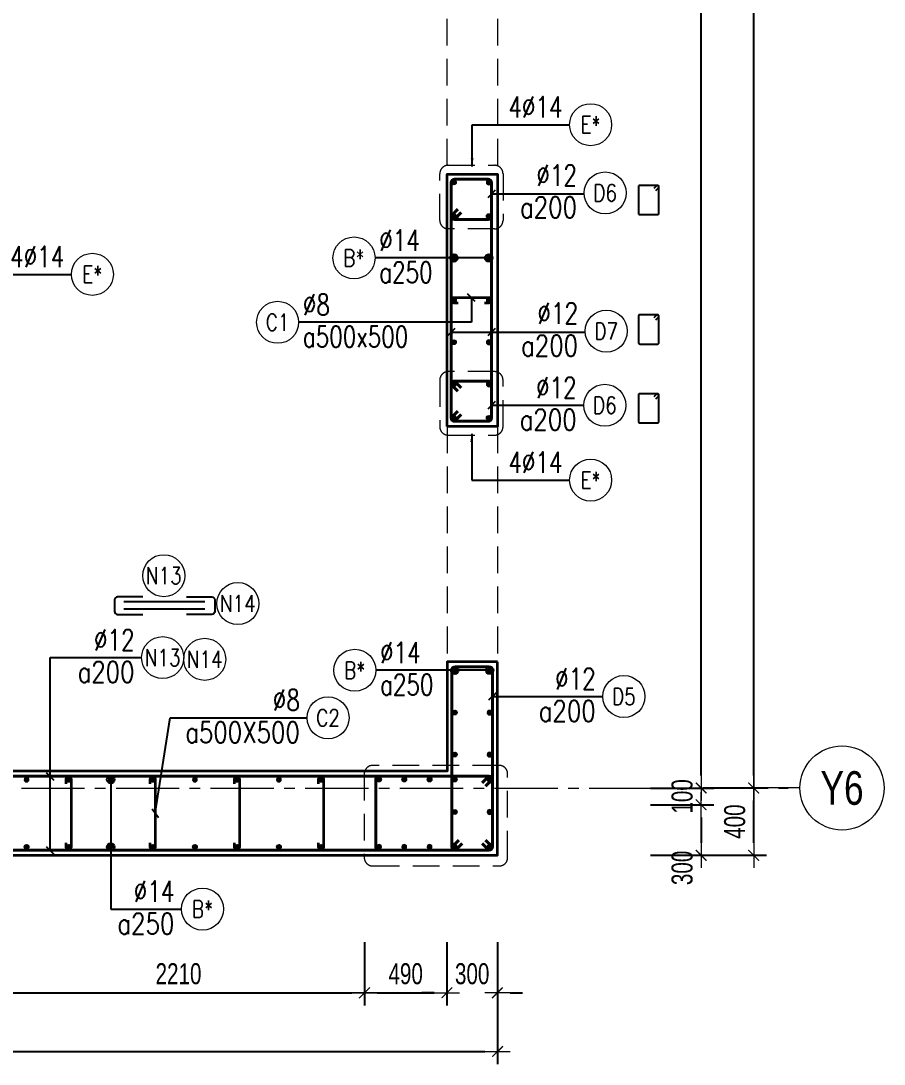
# Model space of a CAD drawing. Header units: millimetres. Extents: x 988833 to 1318015, y -9365 to 47591.
# Drawn here: x 1150007 to 1155138, y 31768 to 37970 of the extents above; entities that cross this region are included whole.
import ezdxf
from ezdxf.enums import TextEntityAlignment as Align

# ---------------------------------------------------------------- set-up
doc = ezdxf.new("R2010")
doc.units = ezdxf.units.MM
doc.header["$MEASUREMENT"] = 0
for name, pattern in [('HIDDEN', [9.525, 6.35, -3.175]), ('HIDDEN2', [4.7625, 3.175, -1.5875]), ('OF_Grid_1$0$CENTER2', [1.125, 0.75, -0.125, 0.125, -0.125])]:
    doc.linetypes.add(name, pattern=pattern)
doc.layers.get('0').update_dxf_attribs({"lineweight": 20})
doc.layers.get('Defpoints').update_dxf_attribs({"color": 151, "lineweight": 9})
doc.layers.add('Hidden', color=9, linetype='HIDDEN')
doc.layers.add('Ligature', color=1, linetype='Continuous')
for name, color, linetype, lineweight in [('KC-LEADER', 153, 'Continuous', 18), ('KC-THEP', 6, 'Continuous', 40), ('NDC_S_BEAM', 3, 'HIDDEN2', 20), ('NDC_S_DIM', 1, 'Continuous', 15), ('NDC_S_HIDDEN', 8, 'HIDDEN2', 13), ('NDC_S_LEADER', 1, 'Continuous', 15), ('NDC_S_REBAR', 4, 'Continuous', 35), ('NDC_S_STIRRUP', 4, 'Continuous', 40), ('NDC_S_VN TEXT', 7, 'Continuous', 20), ('NDC_S_WALL', 6, 'Continuous', 35), ('OF_Grid_1$0$NDC_S_AXIS', 5, 'OF_Grid_1$0$CENTER2', 13), ('OF_Grid_1$0$NDC_S_SYMBOL', 1, 'Continuous', 15), ('OF_Grid_1$0$NDC_S_TEXT SYMBOL', 7, 'Continuous', 20)]:
    doc.layers.add(name, color=color, linetype=linetype, lineweight=lineweight)
doc.styles.add('NDC_ARIAL', font='arial.ttf', dxfattribs={"width": 0.85})
doc.styles.add('NDC_DIM', font='', dxfattribs={"width": 0.75})
doc.styles.add('NDC_EN TXT', font='romans.shx', dxfattribs={"width": 0.8})
doc.styles.add('OF_Grid_1$0$NDC_ANNO', font='', dxfattribs={"width": 0.8})
doc.styles.get('NDC_DIM').set_extended_font_data('Dotum')
doc.styles.get('OF_Grid_1$0$NDC_ANNO').set_extended_font_data('Dotum')
doc.dimstyles.new('NDC_1-50', dxfattribs={"dimscale": 50, "dimtxt": 2.5, "dimasz": 1, "dimexe": 1.5, "dimexo": 0, "dimgap": 0.8, "dimtad": 1, "dimdec": 0, "dimdsep": 46, "dimtxsty": 'NDC_ARIAL', "dimblk": 'DIMMARK', "dimcen": 49999.938995, "dimdle": 1.5, "dimclrd": 1, "dimclre": 1, "dimclrt": 3, "dimadec": 0, "dimazin": 0, "dimtfac": 1, "dimtdec": 0, "dimtix": 1, "dimtmove": 2, "dimatfit": 3, "dimfxl": 1, "dimarcsym": 0})
doc.dimstyles.new('NDC_dim_25', dxfattribs={"dimscale": 25, "dimtxt": 2.5, "dimasz": 1.5, "dimexe": 1.5, "dimexo": 2.5, "dimgap": 1, "dimtad": 1, "dimdec": 0, "dimzin": 0, "dimdsep": 46, "dimtxsty": 'NDC_DIM', "dimblk": 'DIMMARK', "dimcen": 0.09, "dimdle": 1.2, "dimclrd": 1, "dimclre": 1, "dimclrt": 3, "dimadec": 0, "dimazin": 0, "dimtfac": 1, "dimtdec": 0, "dimtix": 1, "dimtofl": 0, "dimtmove": 0, "dimatfit": 3, "dimfxl": 6, "dimfxlon": 1, "dimtolj": 1, "dimtzin": 0, "dimarcsym": 0})
doc.dimstyles.new('NDC_dim_30', dxfattribs={"dimscale": 30, "dimtxt": 2.5, "dimasz": 1.5, "dimexe": 1.5, "dimexo": 2.5, "dimgap": 1, "dimtad": 1, "dimdec": 0, "dimzin": 0, "dimdsep": 46, "dimtxsty": 'NDC_DIM', "dimblk": 'DIMMARK', "dimcen": 0.09, "dimdle": 1.2, "dimclrd": 1, "dimclre": 1, "dimclrt": 3, "dimadec": 0, "dimazin": 0, "dimtfac": 1, "dimtdec": 0, "dimtix": 1, "dimtofl": 0, "dimtmove": 0, "dimatfit": 3, "dimfxl": 6, "dimfxlon": 1, "dimtolj": 1, "dimtzin": 0, "dimarcsym": 0})
doc.dimstyles.new('NDC_dim_50', dxfattribs={"dimscale": 50, "dimtxt": 2.5, "dimasz": 1.5, "dimexe": 1.5, "dimexo": 2.5, "dimgap": 1, "dimtad": 1, "dimdec": 0, "dimzin": 0, "dimdsep": 46, "dimtxsty": 'NDC_DIM', "dimblk": 'DIMMARK', "dimcen": 0.09, "dimdle": 1.2, "dimclrd": 1, "dimclre": 1, "dimclrt": 3, "dimadec": 0, "dimazin": 0, "dimtfac": 1, "dimtdec": 0, "dimtix": 1, "dimtofl": 0, "dimtmove": 0, "dimatfit": 3, "dimfxl": 6, "dimfxlon": 1, "dimtolj": 1, "dimtzin": 0, "dimarcsym": 0})

# ---------------------------------------------------------------- blocks, each defined once
blk = doc.blocks.new('DIMMARK')
at = {"layer": 'NDC_S_DIM', "color": 1}
blk.add_line((-1.5, 0), (1, 0), dxfattribs=at)
at = {"layer": 'NDC_S_DIM', "color": 2, "const_width": 0.1}
blk.add_lwpolyline([(-0.424, -0.424), (0.424, 0.424)], dxfattribs=at)
blk = doc.blocks.new('*U9')
blk.add_circle((2.5, 0), 2.5)
at = {"layer": 'NDC_S_VN TEXT', "color": 3, "style": 'NDC_EN TXT', "width": 0.75}
blk.add_attdef('DK2', text='', height=2.5, dxfattribs=at).set_placement((-0.85, 0.85), align=Align.RIGHT)
at = {"layer": 'NDC_S_VN TEXT', "color": 7, "style": 'NDC_EN TXT', "width": 0.8}
blk.add_attdef('SH3', text='', height=2, dxfattribs=at).set_placement((2.5, 0), align=Align.MIDDLE)
blk = doc.blocks.new('THEP')
at = {"layer": 'KC-LEADER', "color": 6}
blk.add_circle((0, 0), 14, dxfattribs=at)
at = {"layer": 'KC-THEP'}
for p, q in [((-14, 0), (14, 0)), ((9.9, 9.9), (-9.9, -9.9)), ((-9.9, 9.9), (9.9, -9.9)), ((0, 14), (0, -14))]:
    blk.add_line(p, q, dxfattribs=at)
blk = doc.blocks.new('*U10')
blk.add_circle((2.5, 0), 2.5)
at = {"layer": 'NDC_S_VN TEXT', "color": 3, "style": 'NDC_EN TXT'}
for tag, width, p in [('DK2', 0.75, (-0.85, 0.85)), ('KC2', 0.8, (-0.85, -2.97))]:
    blk.add_attdef(tag, text='', height=2.5, dxfattribs=dict(at, width=width)).set_placement(p, align=Align.RIGHT)
at = {"layer": 'NDC_S_VN TEXT', "color": 7, "style": 'NDC_EN TXT', "width": 0.8}
blk.add_attdef('SH3', text='', height=2, dxfattribs=at).set_placement((2.5, 0), align=Align.MIDDLE)
blk = doc.blocks.new('*U660')
at = {"layer": 'KC-THEP', "xscale": -1, "rotation": 170.331435563619}
blk.add_blockref('THEP', (0, 200), dxfattribs=at)
at = {"layer": 'KC-THEP', "rotation": 9.668564436380946}
blk.add_blockref('THEP', (0, -200), dxfattribs=at)
blk = doc.blocks.new('*U659')
at = {"layer": 'NDC_S_HIDDEN', "color": 0, "linetype": 'ByBlock', "lineweight": -2, "transparency": 16777216}
for p in [(0, 0), (250, 0), (500, 0), (750, 0), (1000, 0), (1250, 0), (1500, 0), (1750, 0)]:
    blk.add_blockref('*U660', p, dxfattribs=at)
blk = doc.blocks.new('*U664')
at = {"layer": 'NDC_S_REBAR'}
blk.add_lwpolyline([(-15, 175), (-15, 200, -1), (15, 200), (15, -200, -1), (-15, -200), (-15, -175)], format="xyb", dxfattribs=at)
blk = doc.blocks.new('*U663')
at = {"layer": 'NDC_S_HIDDEN', "color": 0, "linetype": 'ByBlock', "lineweight": -2, "transparency": 16777216}
for p in [(0, 0), (500, 0), (1000, 0), (1500, 0)]:
    blk.add_blockref('*U664', p, dxfattribs=at)
blk = doc.blocks.new('A$C7BC65A55')
at = {"layer": 'Ligature'}
for p, q in [((-15.2, 372, 0), (-15.2, 38.5, 0)), ((15.2, 372, 0), (15.2, 38.5, 0))]:
    blk.add_line(p, q, dxfattribs=at)
for points in [[(-36.2, 296.5), (-36.2, 400.9, -0.414214), (-24, 413.1), (24, 413.1, -0.414214), (36.2, 400.9), (36.2, 296.5)], [(-36.2, 116.5), (-36.2, 12.2, 0.414214), (-24, 0), (24, 0, 0.414214), (36.2, 12.2), (36.2, 116.5)]]:
    blk.add_lwpolyline(points, format="xyb", dxfattribs=at)
blk = doc.blocks.new('*U11')
blk.add_circle((-2.5, 0), 2.5)
at = {"layer": 'NDC_S_VN TEXT', "color": 3, "style": 'NDC_EN TXT', "width": 0.75}
for tag, p in [('DK1', (0.5, 0.85)), ('KC1', (0.5, -2.97))]:
    blk.add_attdef(tag, p, '', height=2.5, dxfattribs=at)
at = {"layer": 'NDC_S_VN TEXT', "color": 7, "style": 'NDC_EN TXT', "width": 0.8}
blk.add_attdef('SH2', text='', height=2, dxfattribs=at).set_placement((-2.5, 0), align=Align.MIDDLE)
blk = doc.blocks.new('*D704')
at = {"layer": 'Defpoints', "color": 0, "ltscale": 200, "transparency": 16777216}
for p in [(1149839.5, 33509.5), (1152049.2, 33083), (1152049.2, 32192)]:
    blk.add_point(p, dxfattribs=at)
at = {"layer": 'NDC_S_DIM', "color": 1, "lineweight": -2, "ltscale": 200, "transparency": 16777216}
for p, q in [((1149839.5, 32492), (1149839.5, 32117)), ((1152049.2, 32492), (1152049.2, 32117)), ((1149914.5, 32192), (1151974.2, 32192))]:
    blk.add_line(p, q, dxfattribs=at)
at = {"layer": 'NDC_S_DIM', "color": 1, "lineweight": -2, "ltscale": 200, "transparency": 16777216, "xscale": 75, "yscale": 75, "zscale": 75, "rotation": 180}
blk.add_blockref('DIMMARK', (1149839.5, 32192), dxfattribs=at)
at = {"layer": 'NDC_S_DIM', "color": 1, "lineweight": -2, "ltscale": 200, "transparency": 16777216, "xscale": 75, "yscale": 75, "zscale": 75}
blk.add_blockref('DIMMARK', (1152049.2, 32192), dxfattribs=at)
at = {"layer": 'NDC_S_DIM', "color": 3, "ltscale": 200, "transparency": 16777216, "insert": (1150944.3, 32304.6), "char_height": 125, "attachment_point": 5, "style": 'NDC_DIM'}
blk.add_mtext('\\A1;2210', dxfattribs=at)
blk = doc.blocks.new('*D705')
at = {"layer": 'Defpoints', "color": 0, "ltscale": 200, "transparency": 16777216}
for p in [(1152539.5, 33509.5), (1152049.2, 33083), (1152539.5, 32192)]:
    blk.add_point(p, dxfattribs=at)
at = {"layer": 'NDC_S_DIM', "color": 1, "lineweight": -2, "ltscale": 200, "transparency": 16777216}
for p, q in [((1152049.2, 32492), (1152049.2, 32117)), ((1152539.5, 32492), (1152539.5, 32117)), ((1152124.2, 32192), (1152464.5, 32192))]:
    blk.add_line(p, q, dxfattribs=at)
at = {"layer": 'NDC_S_DIM', "color": 1, "lineweight": -2, "ltscale": 200, "transparency": 16777216, "xscale": 75, "yscale": 75, "zscale": 75, "rotation": 180}
blk.add_blockref('DIMMARK', (1152049.2, 32192), dxfattribs=at)
at = {"layer": 'NDC_S_DIM', "color": 1, "lineweight": -2, "ltscale": 200, "transparency": 16777216, "xscale": 75, "yscale": 75, "zscale": 75}
blk.add_blockref('DIMMARK', (1152539.5, 32192), dxfattribs=at)
at = {"layer": 'NDC_S_DIM', "color": 3, "ltscale": 200, "transparency": 16777216, "insert": (1152294.3, 32304.6), "char_height": 125, "attachment_point": 5, "style": 'NDC_DIM'}
blk.add_mtext('\\A1;490', dxfattribs=at)
blk = doc.blocks.new('*D706')
at = {"layer": 'Defpoints', "color": 0, "ltscale": 200, "transparency": 16777216}
for p in [(1152539.5, 33509.5), (1152839.5, 33009.5), (1152839.5, 32192)]:
    blk.add_point(p, dxfattribs=at)
at = {"layer": 'NDC_S_DIM', "color": 1, "lineweight": -2, "ltscale": 200, "transparency": 16777216}
for p, q in [((1152539.5, 32492), (1152539.5, 32117)), ((1152839.5, 32492), (1152839.5, 32117)), ((1152464.5, 32192), (1152389.5, 32192)), ((1152914.5, 32192), (1152989.5, 32192))]:
    blk.add_line(p, q, dxfattribs=at)
at = {"layer": 'NDC_S_DIM', "color": 1, "lineweight": -2, "ltscale": 200, "transparency": 16777216, "xscale": 75, "yscale": 75, "zscale": 75}
blk.add_blockref('DIMMARK', (1152539.5, 32192), dxfattribs=at)
at = {"layer": 'NDC_S_DIM', "color": 1, "lineweight": -2, "ltscale": 200, "transparency": 16777216, "xscale": 75, "yscale": 75, "zscale": 75, "rotation": 180}
blk.add_blockref('DIMMARK', (1152839.5, 32192), dxfattribs=at)
at = {"layer": 'NDC_S_DIM', "color": 3, "ltscale": 200, "transparency": 16777216, "insert": (1152689.5, 32304.6), "char_height": 125, "attachment_point": 5, "style": 'NDC_DIM'}
blk.add_mtext('\\A1;300', dxfattribs=at)
blk = doc.blocks.new('*D707')
at = {"layer": 'Defpoints', "color": 0, "ltscale": 200, "transparency": 16777216}
for p in [(1152840.5, 33325.2), (1146040.3, 33009.5), (1152840.5, 31842.8)]:
    blk.add_point(p, dxfattribs=at)
at = {"layer": 'NDC_S_DIM', "color": 1, "lineweight": -2, "ltscale": 200, "transparency": 16777216}
for p, q in [((1146040.3, 32142.8), (1146040.3, 31767.8)), ((1152840.5, 32142.8), (1152840.5, 31767.8)), ((1146115.3, 31842.8), (1152765.5, 31842.8))]:
    blk.add_line(p, q, dxfattribs=at)
at = {"layer": 'NDC_S_DIM', "color": 1, "lineweight": -2, "ltscale": 200, "transparency": 16777216, "xscale": 75, "yscale": 75, "zscale": 75, "rotation": 180}
blk.add_blockref('DIMMARK', (1146040.3, 31842.8), dxfattribs=at)
at = {"layer": 'NDC_S_DIM', "color": 1, "lineweight": -2, "ltscale": 200, "transparency": 16777216, "xscale": 75, "yscale": 75, "zscale": 75}
blk.add_blockref('DIMMARK', (1152840.5, 31842.8), dxfattribs=at)
at = {"layer": 'NDC_S_DIM', "color": 3, "ltscale": 200, "transparency": 16777216, "insert": (1149440.4, 31955.4), "char_height": 125, "attachment_point": 5, "style": 'NDC_DIM'}
blk.add_mtext('\\A1;6800', dxfattribs=at)
blk = doc.blocks.new('*D718')
at = {"layer": 'Defpoints', "color": 0, "transparency": 16777216}
for p in [(1152210.2, 45009.5), (1154050.2, 45009.5), (1152100.8, 33409.5)]:
    blk.add_point(p, dxfattribs=at)
at = {"layer": 'NDC_S_DIM', "color": 1, "lineweight": -2, "transparency": 16777216}
for p, q in [((1153750.2, 45009.5), (1154125.2, 45009.5)), ((1154050.2, 33484.5), (1154050.2, 44934.5)), ((1153750.2, 33409.5), (1154125.2, 33409.5))]:
    blk.add_line(p, q, dxfattribs=at)
at = {"layer": 'NDC_S_DIM', "color": 1, "lineweight": -2, "transparency": 16777216, "xscale": 75, "yscale": 75, "zscale": 75}
for p, rotation in [((1154050.2, 45009.5), 90), ((1154050.2, 33409.5), 270)]:
    blk.add_blockref('DIMMARK', p, dxfattribs=dict(at, rotation=rotation))
at = {"layer": 'NDC_S_DIM', "color": 3, "transparency": 16777216, "insert": (1153937.6, 39209.5), "char_height": 125, "attachment_point": 5, "rotation": 90, "style": 'NDC_DIM'}
blk.add_mtext('\\A1;11600', dxfattribs=at)
blk = doc.blocks.new('*D721')
at = {"layer": 'Defpoints', "color": 0, "ltscale": 200, "transparency": 16777216}
for p in [(1152100.8, 33409.5), (1152539.5, 33309.5), (1154050.2, 33309.5)]:
    blk.add_point(p, dxfattribs=at)
at = {"layer": 'NDC_S_DIM', "color": 1, "lineweight": -2, "ltscale": 200, "transparency": 16777216}
for p, q in [((1154050.2, 33484.5), (1154050.2, 33559.5)), ((1153750.2, 33409.5), (1154125.2, 33409.5)), ((1153750.2, 33309.5), (1154125.2, 33309.5)), ((1154050.2, 33234.5), (1154050.2, 33159.5))]:
    blk.add_line(p, q, dxfattribs=at)
at = {"layer": 'NDC_S_DIM', "color": 1, "lineweight": -2, "ltscale": 200, "transparency": 16777216, "xscale": 75, "yscale": 75, "zscale": 75}
for p, rotation in [((1154050.2, 33409.5), 270), ((1154050.2, 33309.5), 90)]:
    blk.add_blockref('DIMMARK', p, dxfattribs=dict(at, rotation=rotation))
at = {"layer": 'NDC_S_DIM', "color": 3, "ltscale": 200, "transparency": 16777216, "insert": (1153937.6, 33359.5), "char_height": 125, "attachment_point": 5, "rotation": 90, "style": 'NDC_DIM'}
blk.add_mtext('\\A1;100', dxfattribs=at)
blk = doc.blocks.new('*D722')
at = {"layer": 'Defpoints', "color": 0, "ltscale": 200, "transparency": 16777216}
for p in [(1152539.5, 33309.5), (1152777.4, 33009.5), (1154050.2, 33009.5)]:
    blk.add_point(p, dxfattribs=at)
at = {"layer": 'NDC_S_DIM', "color": 1, "lineweight": -2, "ltscale": 200, "transparency": 16777216}
for p, q in [((1153750.2, 33309.5), (1154125.2, 33309.5)), ((1154050.2, 33234.5), (1154050.2, 33084.5)), ((1153750.2, 33009.5), (1154125.2, 33009.5))]:
    blk.add_line(p, q, dxfattribs=at)
at = {"layer": 'NDC_S_DIM', "color": 1, "lineweight": -2, "ltscale": 200, "transparency": 16777216, "xscale": 75, "yscale": 75, "zscale": 75}
for p, rotation in [((1154050.2, 33309.5), 90), ((1154050.2, 33009.5), 270)]:
    blk.add_blockref('DIMMARK', p, dxfattribs=dict(at, rotation=rotation))
at = {"layer": 'NDC_S_DIM', "color": 3, "ltscale": 200, "transparency": 16777216, "insert": (1153937.6, 32934.5), "char_height": 125, "attachment_point": 5, "rotation": 90, "style": 'NDC_DIM'}
blk.add_mtext('\\A1;300', dxfattribs=at)
blk = doc.blocks.new('*D723')
at = {"layer": 'Defpoints', "color": 0, "ltscale": 200, "transparency": 16777216}
for p in [(1152725.5, 33409.7), (1154362.8, 33409.7), (1152757.2, 33009.5)]:
    blk.add_point(p, dxfattribs=at)
at = {"layer": 'NDC_S_DIM', "color": 1, "lineweight": -2, "ltscale": 200, "transparency": 16777216}
for p, q in [((1154062.8, 33409.7), (1154437.8, 33409.7)), ((1154362.8, 33084.5), (1154362.8, 33334.7)), ((1154062.8, 33009.5), (1154437.8, 33009.5))]:
    blk.add_line(p, q, dxfattribs=at)
at = {"layer": 'NDC_S_DIM', "color": 1, "lineweight": -2, "ltscale": 200, "transparency": 16777216, "xscale": 75, "yscale": 75, "zscale": 75}
for p, rotation in [((1154362.8, 33409.7), 90), ((1154362.8, 33009.5), 270)]:
    blk.add_blockref('DIMMARK', p, dxfattribs=dict(at, rotation=rotation))
at = {"layer": 'NDC_S_DIM', "color": 3, "ltscale": 200, "transparency": 16777216, "insert": (1154250.2, 33209.6), "char_height": 125, "attachment_point": 5, "rotation": 90, "style": 'NDC_DIM'}
blk.add_mtext('\\A1;400', dxfattribs=at)
blk = doc.blocks.new('*D695')
at = {"layer": 'Defpoints', "color": 0, "ltscale": 200, "transparency": 16777216}
for p in [(1152725.6, 45009.5), (1154362.8, 45009.5), (1152725.5, 33409.7)]:
    blk.add_point(p, dxfattribs=at)
at = {"layer": 'NDC_S_DIM', "color": 1, "lineweight": -2, "ltscale": 200, "transparency": 16777216}
for p, q in [((1154062.8, 45009.5), (1154437.8, 45009.5)), ((1154362.8, 33484.7), (1154362.8, 44934.5)), ((1154062.8, 33409.7), (1154437.8, 33409.7))]:
    blk.add_line(p, q, dxfattribs=at)
at = {"layer": 'NDC_S_DIM', "color": 1, "lineweight": -2, "ltscale": 200, "transparency": 16777216, "xscale": 75, "yscale": 75, "zscale": 75}
for p, rotation in [((1154362.8, 45009.5), 90), ((1154362.8, 33409.7), 270)]:
    blk.add_blockref('DIMMARK', p, dxfattribs=dict(at, rotation=rotation))
at = {"layer": 'NDC_S_DIM', "color": 3, "ltscale": 200, "transparency": 16777216, "insert": (1154250.2, 39209.6), "char_height": 125, "attachment_point": 5, "rotation": 90, "style": 'NDC_DIM'}
blk.add_mtext('\\A1;11600', dxfattribs=at)
blk = doc.blocks.new('*U57')
at = {"layer": 'OF_Grid_1$0$NDC_S_SYMBOL'}
blk.add_line((-5, 0), (-9, 0), dxfattribs=at)
blk.add_circle((0, 0), 5, dxfattribs=at)
at = {"layer": 'OF_Grid_1$0$NDC_S_TEXT SYMBOL', "color": 7, "style": 'OF_Grid_1$0$NDC_ANNO', "width": 0.8}
blk.add_attdef('GRID', text='', height=4, rotation=90, dxfattribs=at).set_placement((0, 0), align=Align.MIDDLE)

msp = doc.modelspace()

# ---------------------------------------------------------------- linework, layer by layer
for centre in [(1150856.7, 34671.7), (1151296.8, 34505.9), (1151099.9, 34174.4)]:
    msp.add_circle(centre, 125)
at = {"layer": 'Ligature'}
for points in [[(1153780.6, 36961.7), (1153796.6, 36977.6, 0.668179), (1153790.8, 36991.6), (1153686.2, 36991.6, 0.414214), (1153678, 36983.4), (1153678, 36826.3, 0.414214), (1153686.2, 36818.1), (1153790.8, 36818.1, 0.414214), (1153799, 36826.3), (1153799, 36983.4, 0.668179), (1153785.1, 36989.2), (1153769.1, 36973.2)], [(1153780.6, 36192.5), (1153796.6, 36208.5, 0.668179), (1153790.8, 36222.4), (1153686.2, 36222.4, 0.414214), (1153678, 36214.3), (1153678, 36057.2, 0.414214), (1153686.2, 36049), (1153790.8, 36049, 0.414214), (1153799, 36057.2), (1153799, 36214.3, 0.668179), (1153785, 36220), (1153769.1, 36204.1)], [(1153780.6, 35723.9), (1153796.6, 35739.9, 0.668179), (1153790.8, 35753.8), (1153686.2, 35753.8, 0.414214), (1153678, 35745.7), (1153678, 35588.6, 0.414214), (1153686.2, 35580.4), (1153790.8, 35580.4, 0.414214), (1153799, 35588.6), (1153799, 35745.7, 0.668179), (1153785, 35751.5), (1153769.1, 35735.5)]]:
    msp.add_lwpolyline(points, format="xyb", dxfattribs=at)
at = {"layer": 'NDC_S_BEAM', "ltscale": 50}
for p, q in [((1152539.5, 38459.5), (1152539.5, 37059.5)), ((1152839.5, 38459.5), (1152839.5, 37059.5)), ((1152540.3, 35559.5), (1152540.3, 34159.5)), ((1152840.3, 35559.5), (1152840.3, 34159.5))]:
    msp.add_line(p, q, dxfattribs=at)
at = {"layer": 'NDC_S_HIDDEN', "ltscale": 50}
for points in [[(1152547, 37111.5), (1152822.8, 37111.5, -0.414214), (1152872.8, 37061.5), (1152872.8, 36784, -0.414214), (1152822.8, 36734), (1152547, 36734, -0.414214), (1152497, 36784), (1152497, 37061.5, -0.414214)], [(1152547, 35507.4), (1152822.8, 35507.4, 0.414214), (1152872.8, 35557.4), (1152872.8, 35834.9, 0.414214), (1152822.8, 35884.9), (1152547, 35884.9, 0.414214), (1152497, 35834.9), (1152497, 35557.4, 0.414214)], [(1152098.2, 32946.1), (1152850.4, 32946.1, 0.414214), (1152900.4, 32996.1), (1152900.4, 33493.7, 0.414214), (1152850.4, 33543.7), (1152098.2, 33543.7, 0.414214), (1152048.2, 33493.7), (1152048.2, 32996.1, 0.414214)]]:
    msp.add_lwpolyline(points, format="xyb", close=True, dxfattribs=at)
at = {"layer": 'NDC_S_REBAR'}
msp.add_lwpolyline([(1152763.1, 36294.5), (1152788.1, 36294.5, 1), (1152788.1, 36324.5), (1152581.1, 36324.5, 1), (1152581.1, 36294.5), (1152606.1, 36294.5)], format="xyb", dxfattribs=at)
at = {"layer": 'NDC_S_STIRRUP'}
for points in [[(1152604.6, 35649.5), (1152564.6, 35609.5, 0.414214), (1152584.6, 35589.5), (1152784.6, 35589.5, 0.414214), (1152804.6, 35609.5), (1152804.6, 37009.5, 0.414214), (1152784.6, 37029.5), (1152584.6, 37029.5, 0.414214), (1152564.6, 37009.5), (1152564.6, 35609.5, 0.414214), (1152584.6, 35589.5), (1152624.6, 35629.5)], [(1152604.6, 36850), (1152564.6, 36810, 0.414214), (1152584.6, 36790), (1152784.6, 36790, 0.414214), (1152804.6, 36810), (1152804.6, 37009.5, 0.414214), (1152784.6, 37029.5), (1152584.6, 37029.5, 0.414214), (1152564.6, 37009.5), (1152564.6, 36810, 0.414214), (1152584.6, 36790), (1152624.6, 36830)], [(1152604.6, 35768.9), (1152564.6, 35808.9, -0.414214), (1152584.6, 35828.9), (1152784.6, 35828.9, -0.414214), (1152804.6, 35808.9), (1152804.6, 35609.5, -0.414214), (1152784.6, 35589.5), (1152584.6, 35589.5, -0.414214), (1152564.6, 35609.5), (1152564.6, 35808.9, -0.414214), (1152584.6, 35828.9), (1152624.6, 35788.9)], [(1152609.5, 33099.5), (1152569.5, 33059.5, 0.414214), (1152589.5, 33039.5), (1152789.5, 33039.5, 0.414214), (1152809.5, 33059.5), (1152809.5, 34109.5, 0.414214), (1152789.5, 34129.5), (1152589.5, 34129.5, 0.414214), (1152569.5, 34109.5), (1152569.5, 33059.5, 0.414214), (1152589.5, 33039.5), (1152629.5, 33079.5)], [(1152749.5, 33439.5), (1152789.5, 33479.5, -0.414214), (1152809.5, 33459.5), (1152809.5, 33059.5, -0.414214), (1152789.5, 33039.5), (1149089.5, 33039.5, -0.414214), (1149069.5, 33059.5), (1149069.5, 33459.5, -0.414214), (1149089.5, 33479.5), (1152789.5, 33479.5, -0.414214), (1152809.5, 33459.5), (1152769.5, 33419.5)], [(1152749.5, 33079.5), (1152789.5, 33039.5, 0.414214), (1152809.5, 33059.5), (1152809.5, 33459.5, 0.414214), (1152789.5, 33479.5), (1152136, 33479.5, 0.414214), (1152116, 33459.5), (1152116, 33059.5, 0.414214), (1152136, 33039.5), (1152789.5, 33039.5, 0.414214), (1152809.5, 33059.5), (1152769.5, 33099.5)]]:
    msp.add_lwpolyline(points, format="xyb", dxfattribs=at)
at = {"layer": 'NDC_S_WALL'}
for points in [[(1152840.3, 34159.5), (1152540.3, 34159.5), (1152540.3, 33509.5), (1149840.3, 33509.5), (1149840.3, 44909.5)], [(1149540.3, 42009.5), (1149540.3, 36609.5), (1149540.3, 36609.5), (1146840.3, 36609.5), (1146840.3, 37259.5), (1146540.3, 37259.5), (1146540.3, 33009.5), (1147940.3, 33009.5), (1147940.3, 33509.5), (1147940.3, 33509.5), (1146840.3, 33509.5), (1146840.3, 36309.5), (1146840.3, 36309.5), (1149540.3, 36309.5), (1149540.3, 33509.5), (1149040.3, 33509.5), (1149040.3, 33509.5), (1149040.3, 33009.5), (1152840.3, 33009.5), (1152840.3, 34159.5)], [(1152540.3, 35559.5), (1152540.3, 37059.5), (1152840.3, 37059.5), (1152840.3, 35559.5), (1152540.3, 35559.5)]]:
    msp.add_lwpolyline(points, dxfattribs=at)
at = {"layer": 'OF_Grid_1$0$NDC_S_AXIS', "ltscale": 500}
msp.add_line((1135947.8, 33409.5), (1154568.4, 33409.5), dxfattribs=at)

# ---------------------------------------------------------------- block references
at = {"layer": 'Hidden', "xscale": 1.44, "yscale": 1.44, "zscale": 1.44, "rotation": 270}
msp.add_blockref('A$C7BC65A55', (1150564.6, 34494.1, 0), dxfattribs=at)
at = {"layer": 'KC-THEP'}
for p, rotation in [((1152581.1, 37009.5), 189.6685644363809), ((1152788.1, 36809.5), 9.668564436380926), ((1152581.1, 36559.5), 189.6685644363809), ((1152581.1, 36309.5), 189.6685644363809), ((1152581.1, 36059.5), 189.6685644363809), ((1152581.1, 35809.5), 189.6685644363809), ((1152788.1, 35609.5), 9.668564436380946), ((1152586, 34108.2), 189.6685644363809), ((1152586, 33858.2), 189.6685644363809), ((1152586, 33608.2), 189.6685644363809), ((1152136, 33459.5), 189.6685644363809), ((1152286, 33459.5), 189.6685644363809), ((1152436, 33459.5), 189.6685644363809), ((1152586, 33459.5), 189.6685644363809), ((1152586, 33266.9), 189.6685644363809), ((1152793, 33059.5), 9.668564436380946)]:
    msp.add_blockref('THEP', p, dxfattribs=dict(at, rotation=rotation))
at = {"layer": 'KC-THEP', "xscale": -1}
for p, rotation in [((1152788.1, 37009.5), 170.331435563619), ((1152581.1, 36809.5), 350.3314355636191), ((1152788.1, 36559.5), 170.331435563619), ((1152788.1, 36309.5), 170.331435563619), ((1152788.1, 36059.5), 170.331435563619), ((1152788.1, 35809.5), 170.331435563619), ((1152581.1, 35609.5), 350.3314355636191), ((1152793, 34108.2), 170.331435563619), ((1152793, 33858.2), 170.331435563619), ((1152793, 33608.2), 170.331435563619), ((1152793, 33459.5), 170.331435563619), ((1152793, 33266.9), 170.331435563619), ((1152136, 33059.5), 350.3314355636191), ((1152286, 33059.5), 350.3314355636191), ((1152436, 33059.5), 350.3314355636191), ((1152586, 33059.5), 350.3314355636191)]:
    msp.add_blockref('THEP', p, dxfattribs=dict(at, rotation=rotation))
at = {"layer": 'NDC_S_HIDDEN'}
for name, p in [('*U659', (1150041.3, 33259.5)), ('*U663', (1150291.3, 33259.5))]:
    msp.add_blockref(name, p, dxfattribs=at)
at = {"layer": 'NDC_S_VN TEXT', "xscale": 50, "yscale": 50, "zscale": 50}
for name, p, values in [('*U9', (1153268.5, 37353), {'SH3': 'E*', 'DK2': '4%%C14'}), ('*U10', (1153354.8, 36947.3), {'SH3': 'D6', 'DK2': '%%c12', 'KC2': 'a200'}), ('*U11', (1152112.2, 36560.7), {'SH2': 'B*', 'DK1': '%%C14', 'KC1': 'a250'}), ('*U9', (1150307.4, 36463.3), {'SH3': 'E*', 'DK2': '4%%C14'}), ('*U11', (1151658.2, 36178.2), {'SH2': 'C1', 'DK1': '%%c8', 'KC1': 'a500x500'}), ('*U10', (1153361.3, 36125.6), {'SH3': 'D7', 'DK2': '%%c12', 'KC2': 'a200'}), ('*U10', (1153352.9, 35684.9), {'SH3': 'D6', 'DK2': '%%c12', 'KC2': 'a200'}), ('*U9', (1153268.5, 35239.9), {'SH3': 'E*', 'DK2': '4%%C14'}), ('*U10', (1150725.2, 34184.7), {'SH3': 'N13', 'DK2': '%%C12', 'KC2': 'a200'}), ('*U11', (1152117, 34109.4), {'SH2': 'B*', 'DK1': '%%C14', 'KC1': 'a250'}), ('*U10', (1153466.2, 33953.5), {'SH3': 'D5', 'DK2': '%%C12', 'KC2': 'a200'}), ('*U10', (1151708, 33826.8), {'SH3': 'C2', 'DK2': '%%c8', 'KC2': 'a500X500'}), ('*U10', (1150962, 32689.7), {'SH3': 'B*', 'DK2': '%%C14', 'KC2': 'a250'})]:
    msp.add_blockref(name, p, dxfattribs=at).add_auto_attribs(values)
at = {"layer": 'OF_Grid_1$0$NDC_S_AXIS'}
ref = msp.add_blockref('*U57', (1154887.8, 33409.7), dxfattribs=dict(at, xscale=50, yscale=50, zscale=50))
ref.add_attrib('GRID', 'Y6', dxfattribs={"layer": 'OF_Grid_1$0$NDC_S_TEXT SYMBOL', "color": 7, "height": 200, "style": 'OF_Grid_1$0$NDC_ANNO', "width": 0.8}).set_placement((1154887.8, 33409.7), align=Align.MIDDLE)

# ---------------------------------------------------------------- texts
at = {"layer": 'NDC_S_VN TEXT', "color": 7, "style": 'NDC_EN TXT', "width": 0.8}
for tag, p in [('N13', (1150856.7, 34671.7)), ('N14', (1151296.8, 34505.9)), ('N14', (1151099.9, 34174.4))]:
    msp.add_attdef(tag, text='3', height=100, dxfattribs=at).set_placement(p, align=Align.MIDDLE)

# ---------------------------------------------------------------- dimensions: what is measured, and where the dimension line sits
at = {"layer": 'NDC_S_DIM'}
dim = msp.add_linear_dim(base=(1154050.2, 45009.5), p1=(1152100.8, 33409.5), p2=(1152210.2, 45009.5), angle=90, dimstyle='NDC_dim_50', override={"dimtmove": 1}, dxfattribs=at)
dim.commit()
dim.dimension.update_dxf_attribs({"geometry": '*D718', "text_midpoint": (1153937.6, 39209.5)})
at = {"layer": 'NDC_S_DIM', "ltscale": 200}
for base, p1, p2, picture, middle in [((1154362.8, 45009.5), (1152725.5, 33409.7), (1152725.6, 45009.5), '*D695', (1154250.2, 39209.6)), ((1154050.2, 33309.5), (1152100.8, 33409.5), (1152539.5, 33309.5), '*D721', (1153937.6, 33359.5))]:
    dim = msp.add_linear_dim(base=base, p1=p1, p2=p2, angle=90, dimstyle='NDC_dim_50', override={"dimtmove": 1}, dxfattribs=at)
    dim.commit()
    dim.dimension.update_dxf_attribs({"geometry": picture, "text_midpoint": middle})
for base, p1, p2, picture, middle in [((1152049.2, 32192), (1149839.5, 33509.5), (1152049.2, 33083), '*D704', (1150944.3, 32304.6)), ((1152539.5, 32192), (1152049.2, 33083), (1152539.5, 33509.5), '*D705', (1152294.3, 32304.6)), ((1152839.5, 32192), (1152539.5, 33509.5), (1152839.5, 33009.5), '*D706', (1152689.5, 32304.6)), ((1152840.5, 31842.8), (1146040.3, 33009.5), (1152840.5, 33325.2), '*D707', (1149440.4, 31955.4))]:
    dim = msp.add_linear_dim(base=base, p1=p1, p2=p2, dimstyle='NDC_dim_50', override={"dimtmove": 1}, dxfattribs=at)
    dim.commit()
    dim.dimension.update_dxf_attribs({"geometry": picture, "text_midpoint": middle})
dim = msp.add_linear_dim(base=(1154362.8, 33409.7), p1=(1152757.2, 33009.5), p2=(1152725.5, 33409.7), angle=90, dimstyle='NDC_dim_50', dxfattribs=at)
dim.commit()
dim.dimension.update_dxf_attribs({"geometry": '*D723', "text_midpoint": (1154250.2, 33209.6)})
dim = msp.add_linear_dim(base=(1154050.2, 33009.5), p1=(1152539.5, 33309.5), p2=(1152777.4, 33009.5), angle=90, dimstyle='NDC_dim_50', override={"dimtmove": 1}, dxfattribs=at)
dim.commit()
dim.dimension.update_dxf_attribs({"geometry": '*D722', "text_midpoint": (1154050.2, 32934.5), "dimtype": 160})

# ---------------------------------------------------------------- leaders
at = {"layer": 'NDC_S_LEADER'}
for points, dimstyle, override in [([(1152689.2, 37104.1), (1152689.2, 37353), (1153270.7, 37353)], 'NDC_1-50', {"dimgap": 0.8, "dimtad": 0}), ([(1152804.6, 36941), (1153355, 36941)], 'NDC_dim_30', {"dimtad": 0, "dimldrblk": 'Oblique'}), ([(1152788.4, 36561.2), (1152112.2, 36560.7)], 'NDC_dim_30', {"dimtad": 0, "dimldrblk": 'Origin'}), ([(1152580.9, 36560.9), (1152112.2, 36560.7)], 'NDC_dim_30', {"dimtad": 0, "dimldrblk": 'Origin'}), ([(1149872.8, 36463.3), (1150307.4, 36463.3)], 'NDC_dim_25', {"dimgap": 1, "dimtad": 0}), ([(1152684.6, 36324.5), (1152684.6, 36178.5), (1151658.2, 36178.2)], 'NDC_dim_30', {"dimtad": 0, "dimldrblk": 'Oblique'}), ([(1152564.6, 36119.3), (1153361.5, 36119.3)], 'NDC_dim_30', {"dimtad": 0, "dimldrblk": 'Oblique'}), ([(1152804.6, 36119.3), (1153361.5, 36119.3)], 'NDC_dim_30', {"dimtad": 0, "dimldrblk": 'Oblique'}), ([(1152804.6, 35684.9), (1153354.9, 35684.9)], 'NDC_dim_30', {"dimtad": 0, "dimldrblk": 'Oblique'}), ([(1152686.7, 35516), (1152686.7, 35239.9), (1153268.3, 35239.9)], 'NDC_1-50', {"dimgap": 0.8, "dimtad": 0}), ([(1150180.5, 33479.5), (1150180.5, 34184.6), (1150725.2, 34184.6)], 'NDC_dim_30', {"dimtad": 0, "dimldrblk": 'Oblique'}), ([(1150180.5, 33039.5), (1150180.5, 34184.6), (1150725.2, 34184.6)], 'NDC_dim_30', {"dimtad": 0, "dimldrblk": 'Oblique'}), ([(1152793.3, 34109.9), (1152117, 34109.4)], 'NDC_dim_30', {"dimtad": 0, "dimldrblk": 'Origin'}), ([(1152585.7, 34109.6), (1152117, 34109.4)], 'NDC_dim_30', {"dimtad": 0, "dimldrblk": 'Origin'}), ([(1152809.5, 33953.5), (1153466.2, 33953.5)], 'NDC_dim_30', {"dimtad": 0, "dimldrblk": 'Oblique'}), ([(1150806.3, 33259.5), (1150895.1, 33826.8), (1151708, 33826.8)], 'NDC_dim_30', {"dimtad": 0, "dimldrblk": 'Oblique'}), ([(1150541.3, 33459.5), (1150541.3, 32689.6), (1150962, 32689.6)], 'NDC_dim_30', {"dimgap": 1, "dimtad": 0, "dimldrblk": 'Origin'}), ([(1150541.3, 33059.5), (1150541.3, 32689.6), (1150962, 32689.6)], 'NDC_dim_30', {"dimgap": 1, "dimtad": 0, "dimldrblk": 'Origin'})]:
    msp.add_leader(points, dimstyle=dimstyle, override=override, dxfattribs=at)

doc.saveas('drawing.dxf')
